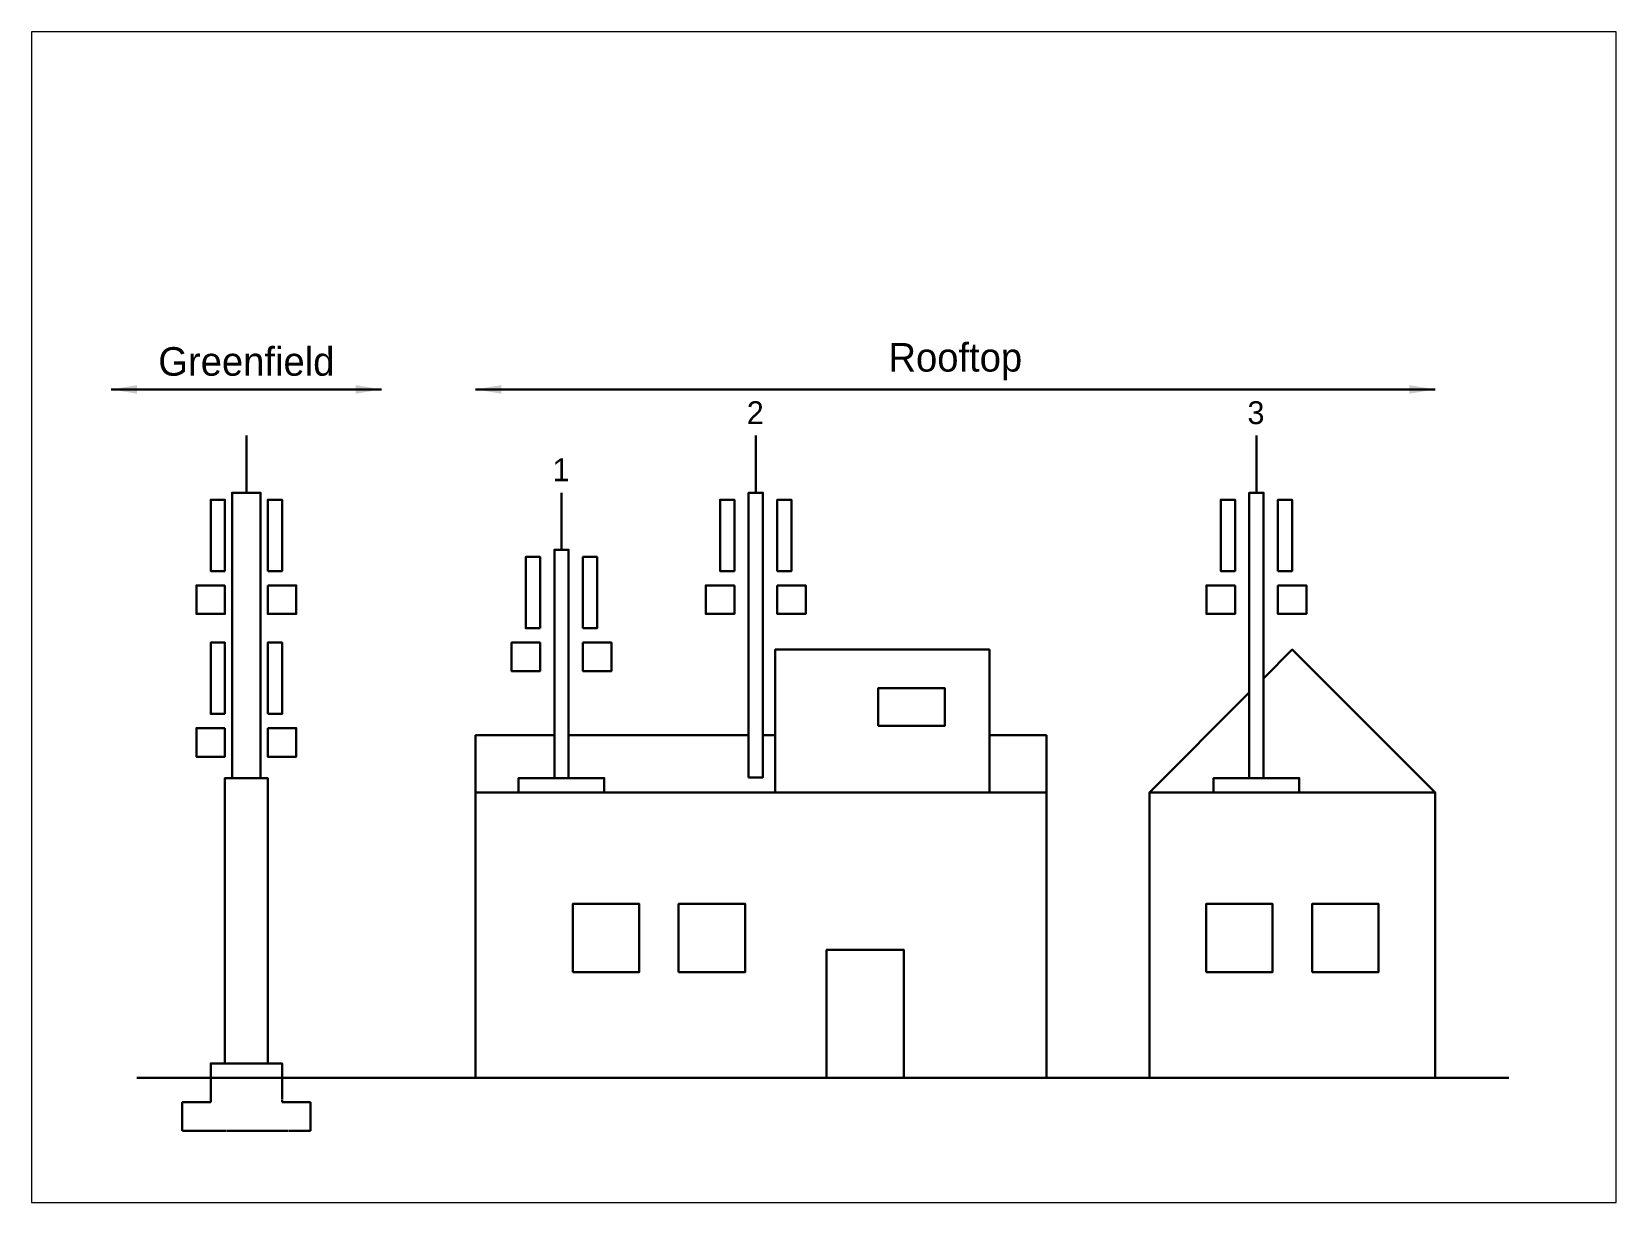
# Paper-space layout 'Plan-Nr.' of a CAD drawing. Header units: metres, sheet in millimetres. Extents: x -7 to 270, y -7 to 198.
# The model-space entities are those that its viewports show. They can reach past a viewport. Long polylines and large blocks are cut down to what shows.
import ezdxf
from ezdxf.enums import TextEntityAlignment as Align

# ---------------------------------------------------------------- set-up
doc = ezdxf.new("R2010")
doc.units = ezdxf.units.M
doc.header["$PDMODE"] = 3
doc.header["$PDSIZE"] = 0.2
doc.linetypes.add('ACAD_ISO02W100', pattern=[15, 12, -3])
doc.layers.add('3_Beschriftung_Bemassung', color=7, linetype='Continuous')
doc.layers.add('4_Layout_Ansichtsfenster', color=7, linetype='Continuous', plot=False)
doc.layers.add('Phase 1', color=7, linetype='Continuous', lineweight=50)
doc.styles.add('Text 3.0 mm', font='cmunrm.ttf', dxfattribs={"height": 3})
doc.dimstyles.new('Bemassung 3.0 mm [cm]', dxfattribs={"dimtxt": 3, "dimasz": 1.8, "dimexe": 1.8, "dimexo": 0, "dimgap": 0.6, "dimtad": 1, "dimdec": 1, "dimlfac": 100, "dimzin": 9, "dimdsep": 46, "dimtxsty": 'Text 3.0 mm', "dimblk": 'ARCHTICK', "dimcen": 2.5, "dimdle": 1.8, "dimclrt": 256, "dimadec": 0, "dimazin": 0, "dimtfac": 1, "dimtdec": 1, "dimtmove": 0, "dimatfit": 2, "dimfxl": 10, "dimfxlon": 1, "dimarcsym": 0})

# ---------------------------------------------------------------- blocks, each defined once
blk = doc.blocks.new('_ArchTick')
at = {"color": 0, "linetype": 'ByBlock', "const_width": 0.15}
blk.add_lwpolyline([(-0.5, -0.5), (0.5, 0.5)], dxfattribs=at)
blk = doc.blocks.new('*D45')
at = {"layer": '3_Beschriftung_Bemassung', "color": 0, "lineweight": -2, "transparency": 16777216}
for p, q in [((102.86, 58.179), (102.86, 58.415)), ((104.36, 58.179), (104.36, 58.415)), ((102.824, 58.379), (104.396, 58.379))]:
    blk.add_line(p, q, dxfattribs=at)
at = {"layer": 'Defpoints', "color": 0, "transparency": 16777216}
for p in [(104.36, 58.379), (102.86, 57.873), (104.36, 57.773)]:
    blk.add_point(p, dxfattribs=at)
at = {"layer": '3_Beschriftung_Bemassung', "color": 0, "lineweight": -2, "transparency": 16777216, "xscale": 0.036, "yscale": 0.036, "zscale": 0.036, "rotation": 180}
blk.add_blockref('_ArchTick', (102.86, 58.379), dxfattribs=at)
at = {"layer": '3_Beschriftung_Bemassung', "color": 0, "lineweight": -2, "transparency": 16777216, "xscale": 0.036, "yscale": 0.036, "zscale": 0.036}
blk.add_blockref('_ArchTick', (104.36, 58.379), dxfattribs=at)
at = {"layer": '3_Beschriftung_Bemassung', "transparency": 16777216, "insert": (103.61, 58.422), "char_height": 0.06, "attachment_point": 5, "style": 'Text 3.0 mm'}
blk.add_mtext('Phase 2: t{\\H0.7x;\\S^ 2;\\H1.42857x; = 15 s}', dxfattribs=at)
blk = doc.blocks.new('*D46')
at = {"layer": '3_Beschriftung_Bemassung', "color": 0, "lineweight": -2, "transparency": 16777216}
for p, q in [((104.36, 58.179), (104.36, 58.415)), ((107.36, 58.179), (107.36, 58.415)), ((104.324, 58.379), (107.396, 58.379))]:
    blk.add_line(p, q, dxfattribs=at)
at = {"layer": 'Defpoints', "color": 0, "transparency": 16777216}
for p in [(107.36, 58.379), (104.36, 57.873), (107.36, 57.673)]:
    blk.add_point(p, dxfattribs=at)
at = {"layer": '3_Beschriftung_Bemassung', "color": 0, "lineweight": -2, "transparency": 16777216, "xscale": 0.036, "yscale": 0.036, "zscale": 0.036, "rotation": 180}
blk.add_blockref('_ArchTick', (104.36, 58.379), dxfattribs=at)
at = {"layer": '3_Beschriftung_Bemassung', "color": 0, "lineweight": -2, "transparency": 16777216, "xscale": 0.036, "yscale": 0.036, "zscale": 0.036}
blk.add_blockref('_ArchTick', (107.36, 58.379), dxfattribs=at)
at = {"layer": '3_Beschriftung_Bemassung', "transparency": 16777216, "insert": (105.86, 58.422), "char_height": 0.06, "attachment_point": 5, "style": 'Text 3.0 mm'}
blk.add_mtext('Phase 3: t{\\H0.7x;\\S^ 3;\\H1.42857x; = 30 s}', dxfattribs=at)
blk = doc.blocks.new('*D47')
at = {"layer": '3_Beschriftung_Bemassung', "color": 0, "lineweight": -2, "transparency": 16777216}
for p, q in [((107.36, 58.179), (107.36, 58.415)), ((110.36, 58.179), (110.36, 58.415)), ((107.324, 58.379), (110.396, 58.379))]:
    blk.add_line(p, q, dxfattribs=at)
at = {"layer": 'Defpoints', "color": 0, "transparency": 16777216}
for p in [(110.36, 58.379), (107.36, 57.923), (110.36, 57.573)]:
    blk.add_point(p, dxfattribs=at)
at = {"layer": '3_Beschriftung_Bemassung', "color": 0, "lineweight": -2, "transparency": 16777216, "xscale": 0.036, "yscale": 0.036, "zscale": 0.036, "rotation": 180}
blk.add_blockref('_ArchTick', (107.36, 58.379), dxfattribs=at)
at = {"layer": '3_Beschriftung_Bemassung', "color": 0, "lineweight": -2, "transparency": 16777216, "xscale": 0.036, "yscale": 0.036, "zscale": 0.036}
blk.add_blockref('_ArchTick', (110.36, 58.379), dxfattribs=at)
at = {"layer": '3_Beschriftung_Bemassung', "transparency": 16777216, "insert": (108.86, 58.422), "char_height": 0.06, "attachment_point": 5, "style": 'Text 3.0 mm'}
blk.add_mtext('Phase 4: t{\\H0.7x;\\S^ 4;\\H1.42857x; = 30 s}', dxfattribs=at)
blk = doc.blocks.new('*D48')
at = {"layer": '3_Beschriftung_Bemassung', "color": 0, "lineweight": -2, "transparency": 16777216}
for p, q in [((101.624, 58.579), (110.396, 58.579)), ((101.66, 58.379), (101.66, 58.615)), ((110.36, 58.379), (110.36, 58.615))]:
    blk.add_line(p, q, dxfattribs=at)
at = {"layer": 'Defpoints', "color": 0, "transparency": 16777216}
for p in [(110.36, 58.579), (101.66, 57.873), (110.36, 57.873)]:
    blk.add_point(p, dxfattribs=at)
at = {"layer": '3_Beschriftung_Bemassung', "color": 0, "lineweight": -2, "transparency": 16777216, "xscale": 0.036, "yscale": 0.036, "zscale": 0.036, "rotation": 180}
blk.add_blockref('_ArchTick', (101.66, 58.579), dxfattribs=at)
at = {"layer": '3_Beschriftung_Bemassung', "color": 0, "lineweight": -2, "transparency": 16777216, "xscale": 0.036, "yscale": 0.036, "zscale": 0.036}
blk.add_blockref('_ArchTick', (110.36, 58.579), dxfattribs=at)
at = {"layer": '3_Beschriftung_Bemassung', "transparency": 16777216, "insert": (106.01, 58.624), "char_height": 0.06, "attachment_point": 5, "style": 'Text 3.0 mm'}
blk.add_mtext('C = t1+t2+t3+t4 = 87s', dxfattribs=at)

msp = doc.modelspace()

# ---------------------------------------------------------------- linework, layer by layer
at = {"layer": 'Phase 1', "lineweight": 30}
for points in [[(103.7263, 64.3639), (105.6202, 64.3639)], [(106.2789, 64.3639), (113.001, 64.3639)], [(104.6733, 63.6404), (104.6733, 64.0404)], [(108.2421, 63.6404), (108.2421, 64.0404)], [(111.7496, 63.6404), (111.7496, 64.0404)], [(106.8809, 63.2404), (106.8809, 63.6404)], [(111.7996, 62.339), (112.001, 62.5404), (113.001, 61.5404), (111.001, 61.5404), (111.6996, 62.239)], [(106.2789, 61.5404), (106.2789, 61.9404)], [(106.2789, 61.9404), (106.8309, 61.9404)], [(106.9309, 61.9404), (108.1921, 61.9404)], [(108.2921, 61.9404), (108.3789, 61.9404)], [(109.8789, 61.9404), (110.2789, 61.9404)], [(110.2789, 61.5404), (110.2789, 61.9404)], [(104.4233, 59.5404), (104.4233, 59.6404), (104.9233, 59.6404), (104.9233, 59.5404)], [(103.9063, 59.5404), (113.518, 59.5404)]]:
    msp.add_lwpolyline(points, dxfattribs=at)
for points in [[(104.5733, 61.6404), (104.7733, 61.6404), (104.7733, 63.6404), (104.5733, 63.6404)], [(108.1921, 61.6453), (108.1921, 63.6404), (108.2921, 63.6404), (108.2921, 61.6453)], [(111.6996, 61.6404), (111.6996, 63.6404), (111.7996, 63.6404), (111.7996, 61.6404)], [(104.5233, 63.0904), (104.5233, 63.5904), (104.4233, 63.5904), (104.4233, 63.0904)], [(104.8233, 63.0904), (104.8233, 63.5904), (104.9233, 63.5904), (104.9233, 63.0904)], [(108.0921, 63.0904), (108.0921, 63.5904), (107.9921, 63.5904), (107.9921, 63.0904)], [(108.3921, 63.0904), (108.3921, 63.5904), (108.4921, 63.5904), (108.4921, 63.0904)], [(111.5996, 63.0904), (111.5996, 63.5904), (111.4996, 63.5904), (111.4996, 63.0904)], [(111.8996, 63.0904), (111.8996, 63.5904), (111.9996, 63.5904), (111.9996, 63.0904)], [(106.7309, 62.6904), (106.7309, 63.1904), (106.6309, 63.1904), (106.6309, 62.6904)], [(106.8309, 61.6404), (106.8309, 63.2404), (106.9309, 63.2404), (106.9309, 61.6404)], [(107.0309, 62.6904), (107.0309, 63.1904), (107.1309, 63.1904), (107.1309, 62.6904)], [(104.5233, 62.9904), (104.3233, 62.9904), (104.3233, 62.7904), (104.5233, 62.7904)], [(104.8233, 62.9904), (105.0233, 62.9904), (105.0233, 62.7904), (104.8233, 62.7904)], [(108.0921, 62.9904), (107.8921, 62.9904), (107.8921, 62.7904), (108.0921, 62.7904)], [(108.3921, 62.9904), (108.5921, 62.9904), (108.5921, 62.7904), (108.3921, 62.7904)], [(111.5996, 62.9904), (111.3996, 62.9904), (111.3996, 62.7904), (111.5996, 62.7904)], [(111.8996, 62.9904), (112.0996, 62.9904), (112.0996, 62.7904), (111.8996, 62.7904)], [(104.5233, 62.0904), (104.5233, 62.5904), (104.4233, 62.5904), (104.4233, 62.0904)], [(104.8233, 62.0904), (104.8233, 62.5904), (104.9233, 62.5904), (104.9233, 62.0904)], [(106.7309, 62.5904), (106.5309, 62.5904), (106.5309, 62.3904), (106.7309, 62.3904)], [(107.0309, 62.5904), (107.2309, 62.5904), (107.2309, 62.3904), (107.0309, 62.3904)], [(109.8789, 61.5404), (109.8789, 62.5404), (108.3789, 62.5404), (108.3789, 61.5404)], [(109.0996, 62.0063), (109.5657, 62.0063), (109.5657, 62.2705), (109.0996, 62.2705)], [(104.5233, 61.9904), (104.3233, 61.9904), (104.3233, 61.7904), (104.5233, 61.7904)], [(104.8233, 61.9904), (105.0233, 61.9904), (105.0233, 61.7904), (104.8233, 61.7904)], [(104.5233, 59.6404), (104.8233, 59.6404), (104.8233, 61.6404), (104.5233, 61.6404)], [(107.1809, 61.5404), (107.1809, 61.6404), (106.5809, 61.6404), (106.5809, 61.5404)], [(112.0496, 61.5404), (112.0496, 61.6404), (111.4496, 61.6404), (111.4496, 61.5404)], [(106.2789, 59.5404), (106.2789, 61.5404), (110.2789, 61.5404), (110.2789, 59.5404)], [(111.001, 59.5404), (111.001, 61.5404), (113.001, 61.5404), (113.001, 59.5404)], [(106.9596, 60.2812), (107.4257, 60.2812), (107.4257, 60.7582), (106.9596, 60.7582)], [(107.7018, 60.2812), (108.1679, 60.2812), (108.1679, 60.7582), (107.7018, 60.7582)], [(111.3968, 60.2812), (111.863, 60.2812), (111.863, 60.7582), (111.3968, 60.7582)], [(112.139, 60.2812), (112.6052, 60.2812), (112.6052, 60.7582), (112.139, 60.7582)], [(108.7384, 59.5404), (109.2796, 59.5404), (109.2796, 60.4359), (108.7384, 60.4359)]]:
    msp.add_lwpolyline(points, close=True, dxfattribs=at)
at = {"layer": 'Phase 1', "linetype": 'ACAD_ISO02W100', "lineweight": 30, "ltscale": 0.5}
msp.add_lwpolyline([(104.9233, 59.5404), (104.9233, 59.3688), (105.1233, 59.3688), (105.1233, 59.1688), (104.2233, 59.1688), (104.2233, 59.3688), (104.4233, 59.3688), (104.4233, 59.5404)], dxfattribs=at)
at = {"layer": 'Phase 1', "lineweight": 30}
for points in [[(103.9063, 64.3339), (103.7263, 64.3639), (103.9063, 64.3939)], [(105.4402, 64.3339), (105.6202, 64.3639), (105.4402, 64.3939)], [(106.4589, 64.3339), (106.2789, 64.3639), (106.4589, 64.3939)], [(112.821, 64.3339), (113.001, 64.3639), (112.821, 64.3939)]]:
    msp.add_solid(points, dxfattribs=at)

# ---------------------------------------------------------------- texts
at = {"layer": '3_Beschriftung_Bemassung', "lineweight": 30, "style": 'Text 3.0 mm'}
for s, p in [('Greenfield', (104.6733, 64.5639)), ('Rooftop', (109.64, 64.5639))]:
    msp.add_text(s, height=0.2, dxfattribs=at).set_placement(p, align=Align.MIDDLE)
for s, p in [('2', (108.1793, 64.1209)), ('3', (111.6868, 64.1209)), ('1', (106.8181, 63.7209))]:
    msp.add_text(s, height=0.16, dxfattribs=at).set_placement(p)

# ---------------------------------------------------------------- dimensions: what is measured, and where the dimension line sits
at = {"layer": '3_Beschriftung_Bemassung'}
for base, p1, p2, text, picture, middle in [((110.3598, 58.5788), (101.6598, 57.8729), (110.3598, 57.8729), 'C = t1+t2+t3+t4 = 87s', '*D48', (106.0098, 58.6242)), ((104.3598, 58.3788), (102.8598, 57.8729), (104.3598, 57.7729), 'Phase 2: t{\\H0.7x;\\S^ 2;\\H1.42857x; = 15 s}', '*D45', (103.6098, 58.4217)), ((107.3598, 58.3788), (104.3598, 57.8729), (107.3598, 57.6729), 'Phase 3: t{\\H0.7x;\\S^ 3;\\H1.42857x; = 30 s}', '*D46', (105.8598, 58.4217)), ((110.3598, 58.3788), (107.3598, 57.9229), (110.3598, 57.5729), 'Phase 4: t{\\H0.7x;\\S^ 4;\\H1.42857x; = 30 s}', '*D47', (108.8598, 58.4217))]:
    dim = msp.add_linear_dim(base=base, p1=p1, p2=p2, text=text, dimstyle='Bemassung 3.0 mm [cm]', override={"dimsah": 1}, dxfattribs=at)
    dim.commit()
    dim.dimension.update_dxf_attribs({"geometry": picture, "text_midpoint": middle})

psp = doc.layouts.new('Plan-Nr.')

# ---------------------------------------------------------------- viewports
at = {"layer": '4_Layout_Ansichtsfenster'}
psp.add_viewport(center=(131.58, 95.34), size=(277.54, 205.0832), view_center_point=(108.72, 62.769), view_height=8.20333, dxfattribs=at)

doc.saveas('drawing.dxf')
